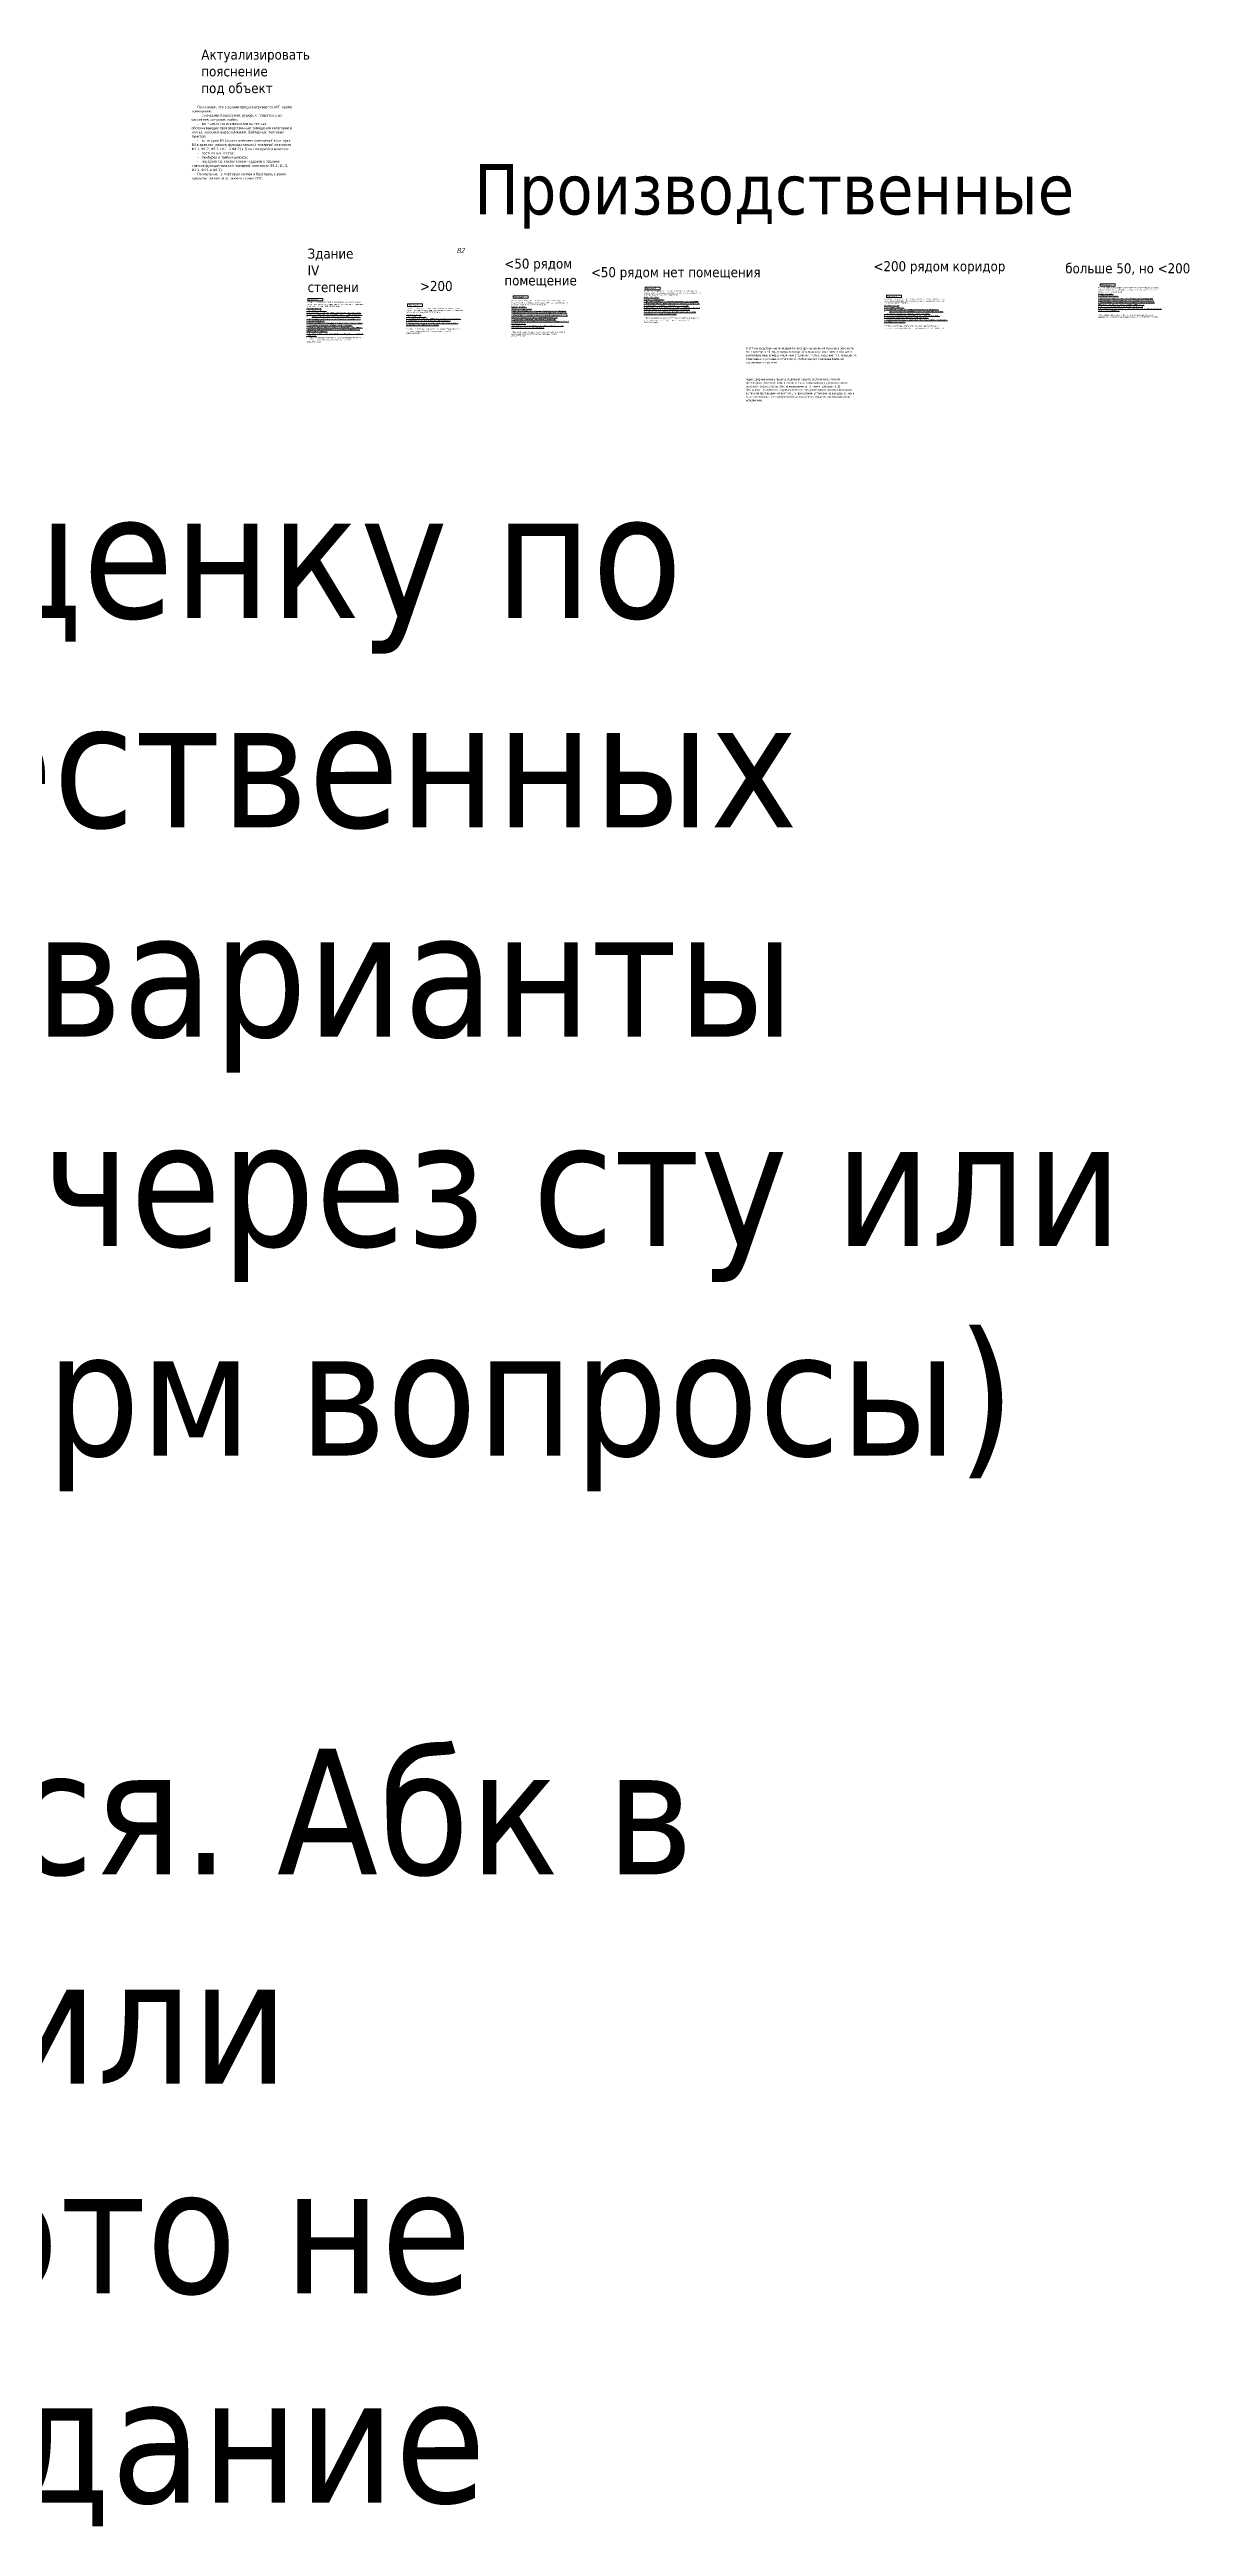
# Model space of a CAD drawing. Header units: millimetres. Extents: x -783640 to 8156175, y -1575894 to 1845315.
# Drawn here: x 1021432 to 1565914, y -584922 to 598082 of the extents above; entities that cross this region are included whole.
import ezdxf

# ---------------------------------------------------------------- set-up
doc = ezdxf.new("R2010")
doc.units = ezdxf.units.MM
for name, color, linetype, lineweight in [('экспертиза ДУ', 1, 'Continuous', 0), ('экспертиза ДУ пояснения', 6, 'Continuous', 0), ('экспертиза ДУ пояснения для заказчика', 6, 'Continuous', 0)]:
    doc.layers.add(name, color=color, linetype=linetype, lineweight=lineweight)
doc.layers.add('экспертиза категории', color=1, linetype='Continuous')
doc.styles.add('Битекс', font='isocpeur.ttf', dxfattribs={"width": 0.8, "oblique": 15})
doc.styles.add('ЭКСПЕРТИЗА', font='tahoma.ttf')

msp = doc.modelspace()

# ---------------------------------------------------------------- linework, layer by layer
at = {"layer": 'экспертиза ДУ'}
for points in [[(1523293, 486192), (1530493, 486192), (1530493, 484992), (1523293, 484992), (1523293, 486192)], [(1144728, 479202), (1151928, 479202), (1151928, 478002), (1144728, 478002), (1144728, 479202)], [(1192417, 476625), (1199617, 476625), (1199617, 475425), (1192417, 475425), (1192417, 476625)], [(1242898, 480459), (1250098, 480459), (1250098, 479259), (1242898, 479259), (1242898, 480459)], [(1305898, 484579), (1313098, 484579), (1313098, 483379), (1305898, 483379), (1305898, 484579)], [(1421183, 480829), (1428383, 480829), (1428383, 479629), (1421183, 479629), (1421183, 480829)]]:
    msp.add_lwpolyline(points, dxfattribs=at)

# ---------------------------------------------------------------- texts
at = {"layer": 'экспертиза ДУ', "style": 'ЭКСПЕРТИЗА', "oblique": 14.999978, "width": 0.8}
for s, p in [('Замечание № ', (1523593, 485292)), ('Замечание №', (1145028, 478302)), ('Замечание № ', (1192717, 475725)), ('Замечание № ', (1243198, 479559)), ('Замечание № ', (1306198, 483679)), ('Замечание № ', (1421483, 479929))]:
    msp.add_text(s, height=600, dxfattribs=at).set_placement(p)
at = {"layer": 'экспертиза ДУ', "color": 2, "style": 'ЭКСПЕРТИЗА'}
for s, height, p in [('Ф5.1 категории В3, В4, Д повзрывопожарной и пожарной опасности (в том числе', 950, (1354077, 453228)), ('вентиляционные камеры, машинные отделения лифтов, насосныеи т.п. помещения,', 950, (1354042, 451561)), ('9.17 Производственные помещения класса функциональной пожарной опасности', 950, (1354075, 454911)), ('отнесенные к указанным категориям), сообщающиеся с незадымляемыми', 950, (1354086, 449872)), ('противодымной вентиляции в соответствии снормативными документами по', 950.01, (1354042, 438439)), ('пожарной безопасности, обеспечивающими выполнение требований ', 950.01, (1354042, 436750)), ('лестничными клетками', 950, (1354115, 448205)), ('через дверные и иные проемы, подлежат защите системами вытяжной', 950.01, (1354086, 440106)), ('[3]', 950, (1397267, 436750)), ('такие лестничные клетки противопожарных дверей вдымогазонепроницаемом', 950.01, (1354106, 431750)), ('вытяжной противодымнойвентиляции при условии установки на выходах из них в', 950.01, (1354042, 433416)), ('исполнении.', 950.01, (1354043, 430083)), ('Для указанных помещений допускается не предусматривать защиту системами', 950.01, (1354130, 435083)), ('.', 950, (1398742, 436750))]:
    msp.add_text(s, height=height, dxfattribs=at).set_placement(p)
at = {"layer": 'экспертиза ДУ', "color": 6, "ltscale": 100, "char_height": 600, "attachment_point": 1, "style": 'ЭКСПЕРТИЗА'}
for s, insert, width in [('\\A1;{\\C256;Из помещения предусмотреть дымоудаление \\A0;и компенсирующую подачу наружного воздуха при пожаре в нижнюю часть \\A1;помещения (п.7.2 п.п.Е, п.7.14 п.п.К СП7.13130.2013).\\P\\L\\C6;Вариант решения:\\P1. Устранить замечание.\\P2. Не предусматривать постоянные рабочие места* в помещении.\\P3. Предусмотреть АУП для помещения (п.7.3 пп.А СП7.13130.2013).\\P\\l4.^I\\L Степень огнестойкости здания предусмотреть не ниже III.\\H0.99996x;\\P5.  Предусмотреть дымоудаление из смежного помещения \\H1.00004x;(п.7.3 пп.Г СП7.13130.2013).\\H0.99996x;\\P\\A0;\\H1.00004x;6. Предусмотреть дымоудаление из смежного коридора, в который предусмотрен выход из рассматриваемого помещения. \\A1;\\H0.99996x;\\P\\A0;\\H1.00004x;7. В рамках расчета рисков рассмотреть возможность отступить от требования, при этом возможность такого решения необходимо согласовать с экспертом.\\H0.91667x;\\l\\P\\H1.09091x;\\L8.  В рамках разработки СТУ рассмотреть возможность отступить от требования. \\H0.9998x;\\l\\P* Постоянное рабочее место: место, где люди работают более 2 ч непрерывно или более 50 % рабочего времени (п.3.28 СП60.13330.2012).}', (1144156, 477746), 26264.8), ('\\A1;{\\C256;Из помещения предусмотреть дымоудаление \\A0;и компенсирующую подачу наружного воздуха при пожаре в нижнюю часть \\A1;помещения (п.7.2 п.п.Е, п.7.14 п.п.К СП7.13130.2013).\\P\\L\\C6;Вариант решения:\\P1. Устранить замечание.\\P2. Не предусматривать постоянные рабочие места* в помещении.\\P\\H0.99996x;3.  Категорию помещения предусмотреть не выше В4\\P\\A0;\\H0.99996x;4\\A1;. В рамках расчета рисков и/или разработки СТУ рассмотреть возможность отступить от требования.\\P\\A0;\\H0.99988x;\\l\\P* Постоянное рабочее место: место, где люди работают более 2 ч непрерывно или более 50 % рабочего времени (п.3.28 СП60.13330.2012).}', (1191766, 474851), 26264.8), ('\\A1;{\\C256;Из помещения предусмотреть дымоудаление \\A0;и компенсирующую подачу наружного воздуха при пожаре в нижнюю часть \\A1;помещения (п.7.2 п.п.Е, п.7.14 п.п.К СП7.13130.2013).\\P\\L\\C6;Вариант решения:\\P1. Устранить замечание.\\P2. Не предусматривать постоянные рабочие места* в помещении.\\P3. Предусмотреть АУП для помещения (п.7.3 пп.А СП7.13130.2013).\\P\\A0;4. Предусмотреть дымоудаление из смежного коридора, в который предусмотрен выход из рассматриваемого помещения. \\A1;\\P\\H0.99996x;5.  Категорию помещения предусмотреть не выше В4\\P6. Предусмотреть дымоудаление из смежного помещения \\H1.00004x;(п.7.3 пп.Г СП7.13130.2013).\\H0.99996x;\\P\\A0;\\H0.99996x;7\\A1;. В рамках расчета рисков и/или разработки СТУ рассмотреть возможность отступить от требования.\\P\\A0;\\H0.99988x;\\l\\P* Постоянное рабочее место: место, где люди работают более 2 ч непрерывно или более 50 % рабочего времени (п.3.28 СП60.13330.2012).}', (1242134, 478517), 26264.8), ('\\A1;{\\C256;Из помещения предусмотреть дымоудаление \\A0;и компенсирующую подачу наружного воздуха при пожаре в нижнюю часть \\A1;помещения (п.7.2 п.п.Е, п.7.14 п.п.К СП7.13130.2013).\\P\\L\\C6;Вариант решения:\\P1. Устранить замечание.\\P2. Не предусматривать постоянные рабочие места* в помещении.\\P3. Предусмотреть АУП для помещения (п.7.3 пп.А СП7.13130.2013).\\P\\H0.99996x;4.  Категорию помещения предусмотреть не выше В4\\P\\A0;\\H1.00004x;5. Предусмотреть дымоудаление из смежного коридора, в который предусмотрен выход из рассматриваемого помещения. \\A1;\\H0.99996x;\\P\\A0;\\H0.99996x;6\\A1;. В рамках расчета рисков и/или разработки СТУ рассмотреть возможность отступить от требования.\\P\\A0;\\H0.99988x;\\l\\P* Постоянное рабочее место: место, где люди работают более 2 ч непрерывно или более 50 % рабочего времени (п.3.28 СП60.13330.2012).}', (1305325, 483123), 26264.8), ('\\A1;{\\C256;Из помещения предусмотреть дымоудаление \\A0;и компенсирующую подачу наружного воздуха при пожаре в нижнюю часть \\A1;помещения (п.7.2 п.п.Е, п.7.14 п.п.К СП7.13130.2013).\\P\\L\\C6;Вариант решения:\\P1. Устранить замечание.\\P2. Не предусматривать постоянные рабочие места* в помещении.\\P\\A0;\\l3.^I\\LПредусмотреть дымоудаление из смежного коридора, в который предусмотрен выход из рассматриваемого помещения. \\A1;\\P4. Предусмотреть АУП для помещения\\H1.00004x; (п.7.3 пп.А СП7.13130.2013).\\P\\H0.99996x;5.  Категорию помещения предусмотреть не выше В4\\H1.00004x;\\P\\A0;\\H0.99996x;6\\A1;. В рамках расчета рисков и/или разработки СТУ рассмотреть возможность отступить от требования.\\P\\A0;\\H0.99988x;\\l\\P* Постоянное ра\\H1.00012x;бочее место: Место, где люди работают более 2 ч непрерывно или более 50% рабочего времени. (п.3.28 СП60.13330.2016).}', (1420069, 479300), 28825.43), ('\\A1;{\\C256;Из помещения предусмотреть дымоудаление \\A0;и компенсирующую подачу наружного воздуха при пожаре в нижнюю часть \\A1;помещения (п.7.2 п.п.Е, п.7.14 п.п.К СП7.13130.2013).\\P\\L\\C6;Вариант решения:\\P1. Устранить замечание.\\P2. Не предусматривать постоянные рабочие места* в помещении.\\P3. Предусмотреть АУП для помещения\\H1.00004x; (п.7.3 пп.А СП7.13130.2013).\\P\\A0;\\H0.99996x;4. Предусмотреть дымоудаление из смежного коридора, в который предусмотрен выход из рассматриваемого помещения. \\A1;\\H1.00004x;\\P\\H0.99996x;5.  Категорию помещения предусмотреть не выше В4\\H1.00004x;\\P\\A0;\\H0.99996x;6\\A1;. В рамках расчета рисков и/или разработки СТУ рассмотреть возможность отступить от требования.\\P\\A0;\\H0.99988x;\\l\\P* Постоянное ра\\H1.00012x;бочее место: Место, где люди работают более 2 ч непрерывно или более 50% рабочего времени. (п.3.28 СП60.13330.2016).}', (1522378, 484624), 28825.43)]:
    msp.add_mtext(s, dxfattribs=dict(at, insert=insert, width=width))
at = {"layer": 'экспертиза ДУ пояснения', "color": 30, "lineweight": 0, "char_height": 4800, "attachment_point": 1, "style": 'ЭКСПЕРТИЗА'}
for s, insert, width in [('Актуализировать пояснение под объект', (1093929, 598082, 0), 39545.29), ('Здание IV степени', (1144698, 503022, 0), 15664.53), ('<50 рядом помещение', (1238680, 498233, 0), 59107.12), ('<200 рядом коридор ', (1415012, 497010, 0), 59838.23), ('>200', (1198388, 487542, 0), 15664.53), ('<50 рядом нет помещения', (1280031, 494154, 0), 83148.89), ('больше 50, но <200', (1506587, 496007, 0), 66341.14)]:
    msp.add_mtext(s, dxfattribs=dict(at, insert=insert, width=width))
at = {"layer": 'экспертиза ДУ пояснения', "color": 2, "lineweight": 0, "attachment_point": 1, "style": 'ЭКСПЕРТИЗА'}
for s, insert, char_height, width in [('\\A1;Производственные', (1224281, 543339, 0), 24000, 385907.49), ('Когда делаем оценку по дымке для общественных зданий не даём варианты ухода от дымки через сту или риски(ватсап Норм вопросы) на АБК это не распространяется. Абк в составе склада или производства - это не общественное здание', (399648, 386631, 0), 60000, 1157618.95)]:
    msp.add_mtext(s, dxfattribs=dict(at, insert=insert, char_height=char_height, width=width))
at = {"layer": 'экспертиза ДУ пояснения для заказчика', "lineweight": 0, "insert": (1089292, 571241), "char_height": 1200, "width": 46059.1, "attachment_point": 1, "style": 'ЭКСПЕРТИЗА'}
msp.add_mtext('\\pi2700;Принимаем, что в здании предусматривается АУП  кроме помещений:\\P-^Iс мокрыми процессами, душевых, плавательных бассейнов, санузлов, мойки;\\P-^Iвенткамер (за исключением вытяжных, обслуживающих производственные помещения категории А или Б), насосных водоснабжения, бойлерных, тепловых пунктов;\\P-^Iкатегории В4 (за исключением помещений категории В4 в зданиях классов функциональной пожарной опасности Ф1.1, Ф1.2, Ф2.1, Ф4.1 и Ф4.2) и Д по пожарной опасности;\\P-^Iлестничных клеток;\\P-^Iтамбуров и тамбур-шлюзов;\\P-^Iчердаков (за исключением чердаков в зданиях классов функциональной пожарной опасности Ф1.1, Ф1.2, Ф2.1, Ф4.1 и Ф4.2).\\PПримечание - в лифтовых холлах и безопасных зонах предусматривается установка только СПС.{\\H0.91667x;\\C0;\\P\\pi0;}.', dxfattribs=at)
at = {"layer": 'экспертиза категории', "color": 1, "ltscale": 200, "style": 'Битекс', "oblique": 15, "width": 0.8}
msp.add_text('В2', height=2500, dxfattribs=at).set_placement((1215840, 500868))

doc.saveas('drawing.dxf')
